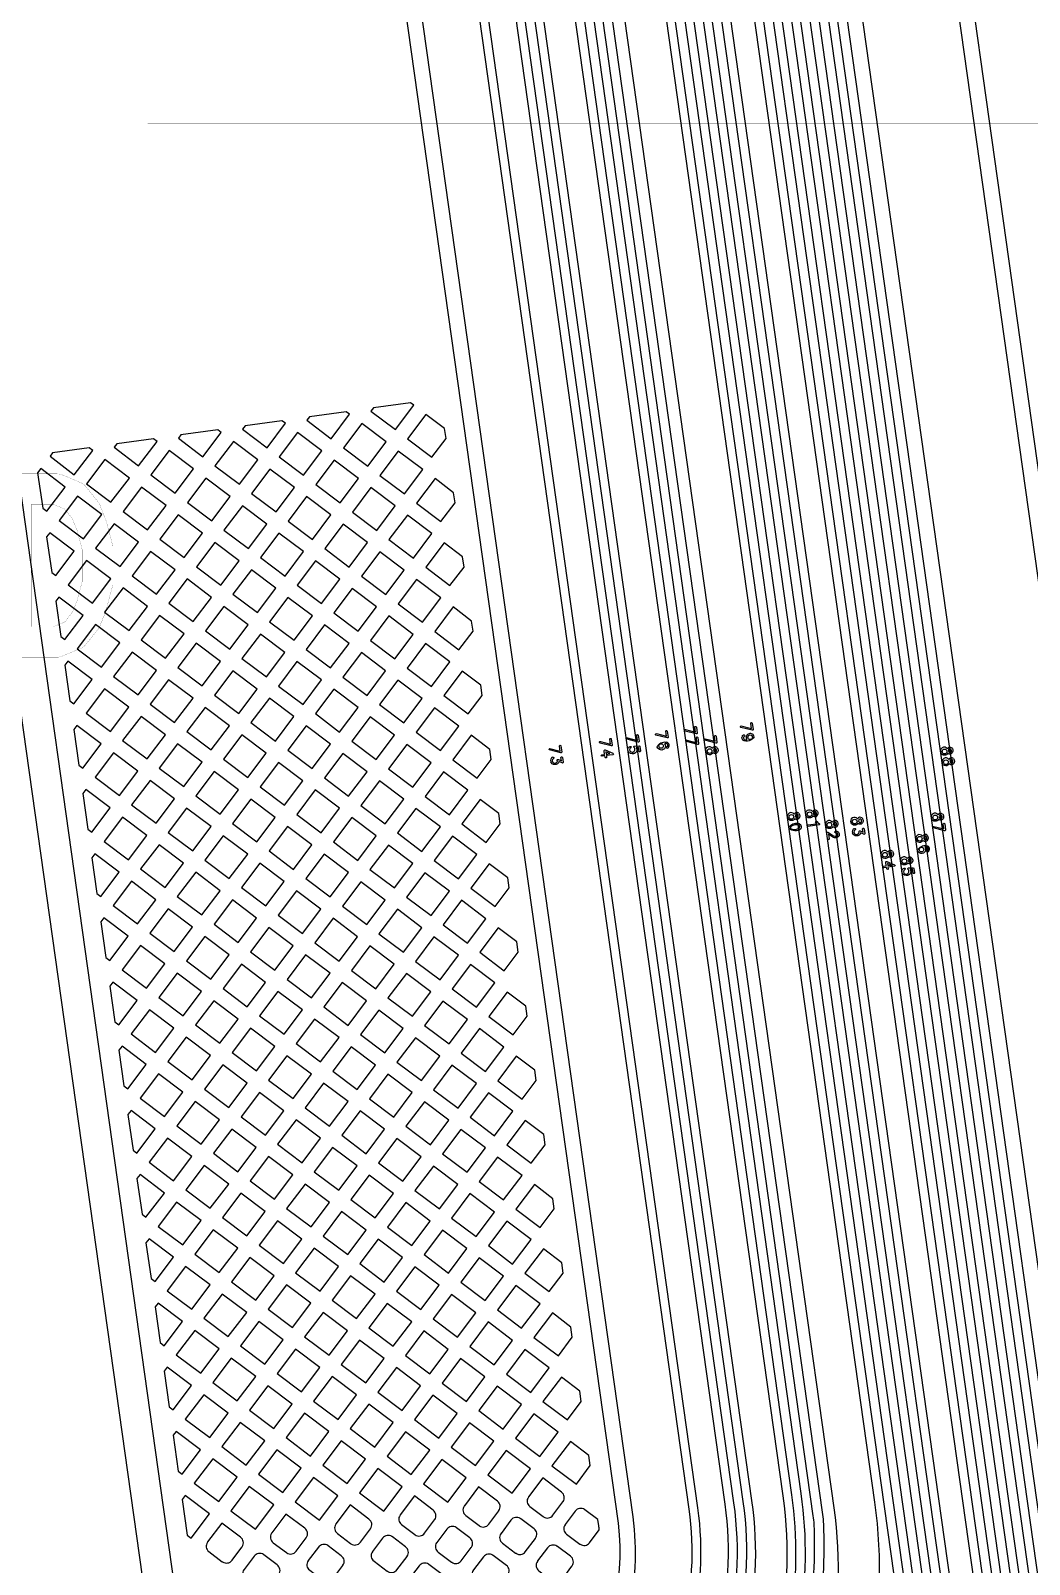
# Model space of a CAD drawing. Extents: x 176 to 489, y 37 to 258.
# Drawn here: x 225.12 to 231.65, y 54.62 to 64.66 of the extents above; entities that cross this region are included whole.
import ezdxf

# ---------------------------------------------------------------- set-up
doc = ezdxf.new("R2010")
doc.units = 0
for name, color, linetype in [('bak_bak_ttr1-bcq7360', 9, 'Continuous'), ('bak_outline', 8, 'Continuous'), ('biaozhu1', 5, 'Continuous'), ('quyukuang', 6, 'Continuous')]:
    doc.layers.add(name, color=color, linetype=linetype)

msp = doc.modelspace()

# ---------------------------------------------------------------- linework, layer by layer
at = {"layer": 'bak_bak_ttr1-bcq7360'}
for points in [[(230.162, 52.896, -1.282442), (229.939, 53.043, 0.181655), (230.375, 54.994), (228.938, 65.22, -0.0797), (229.026, 69.777, -0.003721), (229.031, 69.804, -0.006077), (229.032, 69.807, -0.004716), (229.041, 69.851, -0.115895), (231.695, 75.875), (236.122, 81.751, 0.121191), (237.511, 84.996, 0.060908), (237.606, 87.234), (231.124, 133.359, 0.040698)], [(231.388, 133.396), (237.871, 87.26, -0.061024), (237.774, 84.953, -0.121174), (236.335, 81.591), (231.908, 75.715, 0.115958), (229.302, 69.799, 0.004821), (229.294, 69.758, -0.009273), (229.293, 69.754, -0.004784), (229.293, 69.752, 0.00373), (229.289, 69.729, 0.079687), (229.202, 65.257), (230.639, 55.031, -0.181786), (230.162, 52.896)], [(226.343, 52.465), (224.23, 67.495, -0.154608)], [(231.084, 65.518), (232.47, 55.653, 0.198902), (233.019, 54.722, -0.19871), (233.23, 54.364), (233.306, 53.821, 0.137023), (233.482, 53.419, -0.087024), (233.489, 53.403, -0.109623), (233.607, 53.137), (233.608, 53.137), (233.682, 52.609), (233.506, 52.584), (233.436, 53.084, 0.096684), (233.37, 53.261, 0.294706), (233.296, 53.295), (233.205, 53.283, -0.378206), (233.168, 53.228), (232.953, 53.198, -0.304803), (232.906, 53.228, 0.120269), (232.732, 53.44), (232.574, 53.559, -0.198882), (231.995, 54.542), (230.465, 65.431, -0.080073)], [(233.332, 54.378, 0.198763), (233.081, 54.804, -0.198793), (232.572, 55.667), (231.186, 65.532, -0.080049)], [(229.888, 65.351), (231.589, 53.242, -0.184272), (231.508, 52.888, 0.108351), (231.529, 52.844), (231.603, 52.317), (231.427, 52.292), (231.352, 52.819), (231.352, 52.82, 0.125463), (231.436, 52.88, -0.049473), (231.458, 52.921, 0.184888), (231.53, 53.234), (229.828, 65.343, -0.080143)], [(230.006, 65.368), (231.725, 53.141, 0.199793), (231.767, 53.069, -0.197092), (231.798, 53.016), (231.807, 52.953), (231.875, 52.893), (231.875, 52.893), (231.949, 52.365), (231.773, 52.341), (231.699, 52.868), (231.748, 52.944), (231.739, 53.008, 0.198227), (231.731, 53.022, -0.198926), (231.665, 53.133), (229.947, 65.359, -0.080126)], [(230.125, 65.384), (231.807, 53.418, 0.198198), (231.941, 53.191), (232.114, 53.06, -0.172649), (232.154, 53), (232.222, 52.942), (232.222, 52.941), (232.296, 52.414), (232.12, 52.389), (232.045, 52.917), (232.094, 52.99, 0.148185), (232.078, 53.012), (231.905, 53.143, -0.198193), (231.747, 53.41), (230.066, 65.376, -0.080113)], [(230.244, 65.401), (231.891, 53.68, 0.199022), (232.107, 53.313, 0.121406), (232.312, 53.226, -0.314395), (232.502, 53.041), (232.569, 52.991), (232.569, 52.99), (232.643, 52.463), (232.466, 52.438), (232.392, 52.966), (232.442, 53.032, 0.310866), (232.302, 53.167, -0.121401), (232.071, 53.266, -0.198919), (231.832, 53.672), (230.184, 65.392, -0.080094)], [(231.834, 54.519), (230.303, 65.409, -0.080076)], [(230.363, 65.417), (231.893, 54.528, 0.198915)], [(230.872, 53.808), (229.261, 65.265, -0.080107)], [(229.321, 65.274), (230.931, 53.816, -0.199328)], [(229.44, 65.29), (231.05, 53.832, -0.199134), (230.871, 53.141), (230.77, 53.008, -0.042054), (230.724, 52.955, -0.024245), (230.612, 52.86, -0.032004), (230.559, 52.824, 0.142043), (230.468, 52.729, 0.092768), (230.489, 52.698), (230.489, 52.698), (230.563, 52.171), (230.387, 52.146), (230.312, 52.673), (230.313, 52.674, 0.14491), (230.405, 52.736, -0.162156), (230.529, 52.876, 0.032089), (230.575, 52.907, 0.02415), (230.682, 52.999, 0.041887), (230.722, 53.044), (230.823, 53.177, 0.199134), (230.991, 53.824), (229.38, 65.282, -0.080173)], [(229.558, 65.305), (231.193, 53.679, -0.061614), (231.186, 53.435, -0.058123), (231.169, 53.371), (231.144, 53.308, -0.064194), (231.054, 53.15), (230.805, 52.821, 0.347036), (230.81, 52.765, 0.056098), (230.835, 52.747), (230.835, 52.747), (230.91, 52.219), (230.733, 52.195), (230.659, 52.722, 0.141364), (230.725, 52.791, -0.013329), (230.728, 52.813, -0.117294), (230.734, 52.826), (231.006, 53.186, 0.064185), (231.089, 53.331), (231.113, 53.393, 0.058487), (231.127, 53.444, 0.061442), (231.133, 53.672), (229.499, 65.297, -0.080182)], [(229.769, 65.335), (231.403, 53.703, -0.100986), (231.356, 53.224, -0.055495), (231.288, 53.069), (231.194, 52.906, 0.130635), (231.169, 52.813, 0.027135), (231.182, 52.796), (231.182, 52.796), (231.256, 52.268), (231.08, 52.243), (231.006, 52.771), (231.006, 52.771, 0.023833), (231.017, 52.788, -0.15004), (231.062, 52.982), (231.156, 53.145, 0.055531), (231.21, 53.269, 0.10063), (231.252, 53.686), (229.618, 65.314, -0.08017)], [(228.249, 65.053), (229.659, 55.017, -0.198886), (229.227, 53.345), (228.746, 52.706, -0.164395), (228.699, 52.674), (228.66, 52.623, -0.198692), (228.481, 52.517), (228.439, 52.511, 0.411744), (228.38, 52.433), (228.409, 52.406), (228.409, 52.406), (228.483, 51.878), (228.307, 51.854), (228.233, 52.381), (228.254, 52.415, -0.413342), (228.422, 52.637), (228.463, 52.643, 0.198523), (228.558, 52.699), (228.588, 52.739, -0.224917), (228.604, 52.813), (229.085, 53.452, 0.198884), (229.483, 54.993), (228.073, 65.028, -0.198926)], [(228.368, 65.069), (229.778, 55.034, -0.198898), (229.322, 53.272), (228.778, 52.551, 0.068191), (228.736, 52.474, 0.073445), (228.755, 52.455), (228.756, 52.455), (228.83, 51.927), (228.654, 51.902), (228.579, 52.43, 0.153519), (228.675, 52.483, -0.077159), (228.731, 52.587), (229.275, 53.309, 0.198898), (229.719, 55.026), (228.308, 65.061, -0.198928)], [(228.628, 65.106), (230.039, 55.071, -0.189053), (229.579, 53.144, -0.044702), (229.453, 52.994, -0.124246), (229.411, 52.969, 0.029903), (229.243, 52.773), (229.127, 52.618, 0.197988), (229.101, 52.516), (229.102, 52.503), (229.102, 52.503), (229.177, 51.976), (229, 51.951), (228.926, 52.479), (228.926, 52.479, -0.209131), (228.985, 52.725), (229.101, 52.88, -0.030121), (229.284, 53.093, -0.129806), (229.31, 53.138, 0.044777), (229.413, 53.261, 0.188998), (229.837, 55.042), (228.427, 65.078, -0.198924)], [(228.747, 65.123), (230.157, 55.087, -0.152583), (229.883, 53.42, -0.045852), (229.587, 52.898, 0.108654), (229.438, 52.572, 0.06333), (229.449, 52.552), (229.449, 52.552), (229.523, 52.024), (229.347, 52), (229.273, 52.527), (229.273, 52.527, 0.158563), (229.382, 52.594, -0.106055), (229.539, 52.934, 0.045863), (229.829, 53.447, 0.152624), (230.098, 55.079), (228.688, 65.115, -0.198918)], [(230.242, 54.566, 0.024574), (230.244, 54.885, 0.023856), (230.238, 54.942), (228.806, 65.132, -0.198913)], [(228.866, 65.14), (230.298, 54.95, -0.023954), (230.304, 54.887, -0.024559), (230.302, 54.562, -0.045574)], [(227.546, 64.959), (228.961, 54.892, -0.193979), (228.66, 53.772)], [(228.014, 65.019), (229.424, 54.985, -0.1987), (229.037, 53.489), (228.489, 52.762, -0.253893), (228.329, 52.689, 0.141194), (228.159, 52.605), (228.071, 52.488, 0.198845), (228.054, 52.422), (228.063, 52.357), (228.063, 52.357), (228.137, 51.83), (227.961, 51.805), (227.887, 52.333), (227.887, 52.333), (227.878, 52.397, -0.198818), (227.929, 52.595), (228.16, 52.902, -0.121401), (228.195, 52.983), (228.743, 53.71, 0.198963), (229.059, 54.934), (227.649, 64.968, -0.198928)]]:
    msp.add_lwpolyline(points, format="xyb", dxfattribs=at)
for points in [[(226.924, 62.112), (227.084, 61.991), (227.204, 62.151), (227.181, 62.168), (226.941, 62.134)], [(227.344, 62.171), (227.504, 62.051), (227.624, 62.21), (227.602, 62.227), (227.361, 62.193)], [(227.584, 61.99), (227.743, 61.87), (227.835, 61.992), (227.825, 62.059), (227.704, 62.15)], [(226.084, 61.994), (226.244, 61.873), (226.364, 62.033), (226.341, 62.05), (226.101, 62.016)], [(226.504, 62.053), (226.664, 61.932), (226.784, 62.092), (226.761, 62.109), (226.521, 62.075)], [(227.164, 61.931), (227.323, 61.811), (227.443, 61.971), (227.284, 62.091)], [(225.664, 61.935), (225.823, 61.814), (225.944, 61.974), (225.921, 61.991), (225.681, 61.957)], [(226.323, 61.813), (226.483, 61.693), (226.603, 61.853), (226.444, 61.973)], [(226.743, 61.872), (226.903, 61.752), (227.023, 61.912), (226.864, 62.032)], [(225.244, 61.876), (225.403, 61.755), (225.524, 61.915), (225.501, 61.932), (225.261, 61.898)], [(225.483, 61.695), (225.643, 61.575), (225.763, 61.734), (225.603, 61.855)], [(225.903, 61.754), (226.063, 61.634), (226.183, 61.794), (226.024, 61.914)], [(226.983, 61.692), (227.143, 61.571), (227.263, 61.731), (227.103, 61.851)], [(227.403, 61.751), (227.563, 61.63), (227.683, 61.79), (227.523, 61.91)], [(225.163, 61.769), (225.196, 61.536), (225.223, 61.516), (225.343, 61.675), (225.183, 61.796)], [(226.563, 61.633), (226.723, 61.512), (226.843, 61.672), (226.683, 61.792)], [(225.723, 61.514), (225.882, 61.394), (226.003, 61.554), (225.843, 61.674)], [(226.143, 61.574), (226.303, 61.453), (226.423, 61.613), (226.263, 61.733)], [(227.223, 61.511), (227.382, 61.391), (227.502, 61.551), (227.343, 61.671)], [(227.643, 61.57), (227.802, 61.45), (227.894, 61.571), (227.884, 61.638), (227.763, 61.73)], [(225.303, 61.456), (225.462, 61.335), (225.583, 61.495), (225.423, 61.615)], [(226.382, 61.393), (226.542, 61.273), (226.662, 61.432), (226.503, 61.553)], [(226.803, 61.452), (226.962, 61.332), (227.082, 61.492), (226.923, 61.612)], [(225.962, 61.334), (226.122, 61.214), (226.242, 61.373), (226.083, 61.494)], [(227.462, 61.331), (227.622, 61.21), (227.742, 61.37), (227.582, 61.49)], [(225.222, 61.349), (225.255, 61.116), (225.282, 61.096), (225.402, 61.255), (225.242, 61.376)], [(225.542, 61.275), (225.702, 61.155), (225.822, 61.314), (225.663, 61.435)], [(226.622, 61.213), (226.782, 61.092), (226.902, 61.252), (226.742, 61.372)], [(227.042, 61.272), (227.202, 61.151), (227.322, 61.311), (227.162, 61.431)], [(225.782, 61.094), (225.941, 60.974), (226.062, 61.134), (225.902, 61.254)], [(226.202, 61.153), (226.361, 61.033), (226.482, 61.193), (226.322, 61.313)], [(227.282, 61.091), (227.441, 60.971), (227.562, 61.13), (227.402, 61.251)], [(227.702, 61.15), (227.861, 61.03), (227.953, 61.151), (227.943, 61.218), (227.822, 61.31)], [(225.362, 61.035), (225.521, 60.915), (225.642, 61.075), (225.482, 61.195)], [(226.862, 61.032), (227.021, 60.912), (227.141, 61.071), (226.982, 61.192)], [(226.021, 60.914), (226.181, 60.794), (226.301, 60.953), (226.142, 61.074)], [(226.441, 60.973), (226.601, 60.853), (226.721, 61.012), (226.562, 61.133)], [(227.521, 60.911), (227.681, 60.79), (227.801, 60.95), (227.642, 61.07)], [(225.281, 60.929), (225.314, 60.696), (225.341, 60.676), (225.461, 60.835), (225.302, 60.955)], [(225.601, 60.855), (225.761, 60.735), (225.881, 60.894), (225.722, 61.015)], [(226.681, 60.792), (226.841, 60.672), (226.961, 60.832), (226.801, 60.952)], [(227.101, 60.852), (227.261, 60.731), (227.381, 60.891), (227.221, 61.011)], [(225.841, 60.674), (226, 60.554), (226.121, 60.714), (225.961, 60.834)], [(226.261, 60.733), (226.421, 60.613), (226.541, 60.773), (226.381, 60.893)], [(227.761, 60.73), (227.92, 60.61), (228.012, 60.731), (228.002, 60.798), (227.881, 60.89)], [(225.421, 60.615), (225.58, 60.495), (225.701, 60.655), (225.541, 60.775)], [(226.92, 60.612), (227.08, 60.492), (227.201, 60.651), (227.041, 60.772)], [(227.341, 60.671), (227.5, 60.551), (227.621, 60.71), (227.461, 60.831)], [(226.08, 60.494), (226.24, 60.374), (226.36, 60.533), (226.201, 60.653)], [(226.5, 60.553), (226.66, 60.433), (226.78, 60.592), (226.621, 60.713)], [(227.58, 60.49), (227.74, 60.37), (227.86, 60.53), (227.701, 60.65)], [(225.34, 60.509), (225.373, 60.276), (225.4, 60.256), (225.52, 60.415), (225.361, 60.535)], [(225.66, 60.435), (225.82, 60.315), (225.94, 60.474), (225.781, 60.594)], [(226.74, 60.372), (226.9, 60.252), (227.02, 60.412), (226.86, 60.532)], [(227.16, 60.431), (227.32, 60.311), (227.44, 60.471), (227.281, 60.591)], [(226.32, 60.313), (226.48, 60.193), (226.6, 60.353), (226.44, 60.473)], [(227.82, 60.31), (227.979, 60.19), (228.071, 60.311), (228.062, 60.378), (227.94, 60.47)], [(225.48, 60.195), (225.639, 60.075), (225.76, 60.235), (225.6, 60.355)], [(225.9, 60.254), (226.059, 60.134), (226.18, 60.294), (226.02, 60.414)], [(226.98, 60.192), (227.139, 60.071), (227.26, 60.231), (227.1, 60.351)], [(227.4, 60.251), (227.559, 60.131), (227.68, 60.29), (227.52, 60.411)], [(226.139, 60.074), (226.299, 59.954), (226.419, 60.113), (226.26, 60.233)], [(226.559, 60.133), (226.719, 60.012), (226.84, 60.172), (226.68, 60.292)], [(225.719, 60.015), (225.879, 59.895), (225.999, 60.054), (225.84, 60.174)], [(227.219, 60.011), (227.379, 59.891), (227.499, 60.051), (227.339, 60.171)], [(227.639, 60.07), (227.799, 59.95), (227.919, 60.11), (227.76, 60.23)], [(225.399, 60.089), (225.432, 59.855), (225.459, 59.835), (225.579, 59.995), (225.42, 60.115)], [(226.379, 59.893), (226.539, 59.773), (226.659, 59.933), (226.499, 60.053)], [(226.799, 59.952), (226.959, 59.832), (227.079, 59.992), (226.919, 60.112)], [(227.879, 59.89), (228.038, 59.77), (228.13, 59.891), (228.121, 59.958), (227.999, 60.05)], [(225.539, 59.775), (225.698, 59.655), (225.819, 59.815), (225.659, 59.935)], [(225.959, 59.834), (226.119, 59.714), (226.239, 59.874), (226.079, 59.994)], [(227.039, 59.772), (227.198, 59.651), (227.319, 59.811), (227.159, 59.931)], [(227.459, 59.831), (227.618, 59.71), (227.739, 59.87), (227.579, 59.99)], [(226.619, 59.713), (226.778, 59.592), (226.899, 59.752), (226.739, 59.872)], [(225.778, 59.595), (225.938, 59.474), (226.058, 59.634), (225.899, 59.754)], [(226.198, 59.654), (226.358, 59.533), (226.478, 59.693), (226.319, 59.813)], [(227.278, 59.591), (227.438, 59.471), (227.558, 59.631), (227.399, 59.751)], [(227.698, 59.65), (227.858, 59.53), (227.978, 59.69), (227.819, 59.81)], [(225.459, 59.669), (225.491, 59.435), (225.518, 59.415), (225.638, 59.575), (225.479, 59.695)], [(226.438, 59.473), (226.598, 59.353), (226.718, 59.512), (226.558, 59.633)], [(226.858, 59.532), (227.018, 59.412), (227.138, 59.572), (226.978, 59.692)], [(227.938, 59.47), (228.098, 59.349), (228.189, 59.471), (228.18, 59.538), (228.058, 59.629)], [(226.018, 59.414), (226.178, 59.294), (226.298, 59.453), (226.138, 59.574)], [(227.518, 59.411), (227.677, 59.29), (227.798, 59.45), (227.638, 59.57)], [(225.598, 59.355), (225.757, 59.235), (225.878, 59.394), (225.718, 59.515)], [(226.678, 59.293), (226.837, 59.172), (226.958, 59.332), (226.798, 59.452)], [(227.098, 59.352), (227.257, 59.231), (227.378, 59.391), (227.218, 59.511)], [(225.837, 59.175), (225.997, 59.054), (226.117, 59.214), (225.958, 59.334)], [(226.258, 59.233), (226.417, 59.113), (226.538, 59.273), (226.378, 59.393)], [(227.337, 59.171), (227.497, 59.051), (227.617, 59.211), (227.458, 59.331)], [(227.757, 59.23), (227.917, 59.11), (228.037, 59.269), (227.878, 59.39)], [(225.518, 59.249), (225.55, 59.015), (225.577, 58.995), (225.697, 59.155), (225.538, 59.275)], [(226.917, 59.112), (227.077, 58.992), (227.197, 59.151), (227.038, 59.272)], [(226.077, 58.994), (226.237, 58.874), (226.357, 59.033), (226.197, 59.154)], [(226.497, 59.053), (226.657, 58.933), (226.777, 59.092), (226.617, 59.213)], [(227.577, 58.991), (227.737, 58.87), (227.857, 59.03), (227.697, 59.15)], [(227.997, 59.05), (228.157, 58.929), (228.248, 59.051), (228.239, 59.118), (228.117, 59.209)], [(225.657, 58.935), (225.817, 58.815), (225.937, 58.974), (225.777, 59.095)], [(226.737, 58.872), (226.896, 58.752), (227.017, 58.912), (226.857, 59.032)], [(227.157, 58.932), (227.316, 58.811), (227.437, 58.971), (227.277, 59.091)], [(226.317, 58.813), (226.476, 58.693), (226.596, 58.853), (226.437, 58.973)], [(227.817, 58.81), (227.976, 58.69), (228.096, 58.849), (227.937, 58.97)], [(225.577, 58.829), (225.609, 58.595), (225.636, 58.575), (225.756, 58.735), (225.597, 58.855)], [(225.897, 58.754), (226.056, 58.634), (226.176, 58.794), (226.017, 58.914)], [(226.976, 58.692), (227.136, 58.572), (227.256, 58.731), (227.097, 58.852)], [(227.396, 58.751), (227.556, 58.631), (227.676, 58.79), (227.517, 58.911)], [(226.136, 58.574), (226.296, 58.454), (226.416, 58.613), (226.256, 58.733)], [(226.556, 58.633), (226.716, 58.513), (226.836, 58.672), (226.676, 58.793)], [(227.636, 58.57), (227.796, 58.45), (227.916, 58.61), (227.756, 58.73)], [(228.056, 58.63), (228.216, 58.509), (228.307, 58.631), (228.298, 58.698), (228.176, 58.789)], [(225.716, 58.515), (225.876, 58.395), (225.996, 58.554), (225.836, 58.674)], [(227.216, 58.511), (227.375, 58.391), (227.496, 58.551), (227.336, 58.671)], [(226.376, 58.393), (226.535, 58.273), (226.655, 58.433), (226.496, 58.553)], [(226.796, 58.452), (226.955, 58.332), (227.076, 58.492), (226.916, 58.612)], [(227.876, 58.39), (228.035, 58.27), (228.155, 58.429), (227.996, 58.55)], [(225.636, 58.408), (225.668, 58.175), (225.695, 58.155), (225.815, 58.315), (225.656, 58.435)], [(225.956, 58.334), (226.115, 58.214), (226.235, 58.374), (226.076, 58.494)], [(227.035, 58.272), (227.195, 58.151), (227.315, 58.311), (227.155, 58.432)], [(227.455, 58.331), (227.615, 58.211), (227.735, 58.37), (227.576, 58.491)], [(226.615, 58.213), (226.775, 58.093), (226.895, 58.252), (226.735, 58.372)], [(228.115, 58.209), (228.275, 58.089), (228.366, 58.211), (228.357, 58.278), (228.235, 58.369)], [(225.775, 58.095), (225.935, 57.974), (226.055, 58.134), (225.895, 58.254)], [(226.195, 58.154), (226.355, 58.034), (226.475, 58.193), (226.315, 58.313)], [(227.275, 58.091), (227.434, 57.971), (227.555, 58.131), (227.395, 58.251)], [(227.695, 58.15), (227.855, 58.03), (227.975, 58.19), (227.815, 58.31)], [(226.435, 57.973), (226.594, 57.853), (226.715, 58.013), (226.555, 58.133)], [(226.855, 58.032), (227.014, 57.912), (227.135, 58.072), (226.975, 58.192)], [(227.934, 57.97), (228.094, 57.85), (228.214, 58.009), (228.055, 58.13)], [(226.015, 57.914), (226.174, 57.794), (226.294, 57.954), (226.135, 58.074)], [(227.514, 57.911), (227.674, 57.79), (227.794, 57.95), (227.635, 58.07)], [(225.695, 57.988), (225.727, 57.755), (225.754, 57.735), (225.874, 57.895), (225.715, 58.015)], [(226.674, 57.793), (226.834, 57.672), (226.954, 57.832), (226.794, 57.952)], [(227.094, 57.852), (227.254, 57.731), (227.374, 57.891), (227.215, 58.011)], [(228.174, 57.789), (228.334, 57.669), (228.425, 57.79), (228.416, 57.858), (228.294, 57.949)], [(225.834, 57.675), (225.994, 57.554), (226.114, 57.714), (225.954, 57.834)], [(226.254, 57.734), (226.414, 57.613), (226.534, 57.773), (226.374, 57.893)], [(227.334, 57.671), (227.494, 57.551), (227.614, 57.711), (227.454, 57.831)], [(227.754, 57.73), (227.914, 57.61), (228.034, 57.77), (227.874, 57.89)], [(226.914, 57.612), (227.073, 57.492), (227.194, 57.652), (227.034, 57.772)], [(226.074, 57.494), (226.233, 57.374), (226.354, 57.534), (226.194, 57.654)], [(226.494, 57.553), (226.653, 57.433), (226.774, 57.592), (226.614, 57.713)], [(227.573, 57.491), (227.733, 57.37), (227.853, 57.53), (227.694, 57.65)], [(227.994, 57.55), (228.153, 57.429), (228.273, 57.589), (228.114, 57.709)], [(225.754, 57.568), (225.787, 57.335), (225.813, 57.315), (225.933, 57.475), (225.774, 57.595)], [(226.733, 57.373), (226.893, 57.252), (227.013, 57.412), (226.854, 57.532)], [(227.153, 57.432), (227.313, 57.311), (227.433, 57.471), (227.274, 57.591)], [(228.233, 57.369), (228.393, 57.249), (228.484, 57.37), (228.475, 57.437), (228.353, 57.529)], [(226.313, 57.314), (226.473, 57.193), (226.593, 57.353), (226.433, 57.473)], [(227.813, 57.31), (227.973, 57.19), (228.093, 57.35), (227.933, 57.47)], [(225.893, 57.255), (226.053, 57.134), (226.173, 57.294), (226.013, 57.414)], [(226.973, 57.192), (227.133, 57.072), (227.253, 57.231), (227.093, 57.352)], [(227.393, 57.251), (227.553, 57.131), (227.673, 57.291), (227.513, 57.411)], [(226.133, 57.074), (226.292, 56.954), (226.413, 57.113), (226.253, 57.234)], [(226.553, 57.133), (226.712, 57.013), (226.833, 57.172), (226.673, 57.293)], [(227.632, 57.071), (227.792, 56.95), (227.912, 57.11), (227.753, 57.23)], [(228.053, 57.13), (228.212, 57.009), (228.333, 57.169), (228.173, 57.289)], [(225.813, 57.148), (225.846, 56.915), (225.872, 56.895), (225.992, 57.054), (225.833, 57.175)], [(227.212, 57.012), (227.372, 56.891), (227.492, 57.051), (227.333, 57.171)], [(226.372, 56.893), (226.532, 56.773), (226.652, 56.933), (226.493, 57.053)], [(226.792, 56.953), (226.952, 56.832), (227.072, 56.992), (226.913, 57.112)], [(227.872, 56.89), (228.032, 56.77), (228.152, 56.929), (227.992, 57.05)], [(228.292, 56.949), (228.452, 56.829), (228.543, 56.95), (228.534, 57.017), (228.413, 57.109)], [(225.952, 56.834), (226.112, 56.714), (226.232, 56.874), (226.072, 56.994)], [(227.032, 56.772), (227.192, 56.652), (227.312, 56.811), (227.152, 56.932)], [(227.452, 56.831), (227.612, 56.711), (227.732, 56.87), (227.572, 56.991)], [(226.612, 56.713), (226.771, 56.593), (226.892, 56.752), (226.732, 56.873)], [(228.112, 56.71), (228.271, 56.589), (228.392, 56.749), (228.232, 56.869)], [(225.872, 56.728), (225.905, 56.495), (225.931, 56.475), (226.052, 56.634), (225.892, 56.755)], [(226.192, 56.654), (226.351, 56.534), (226.472, 56.693), (226.312, 56.813)], [(227.271, 56.592), (227.431, 56.471), (227.551, 56.631), (227.392, 56.751)], [(227.692, 56.651), (227.851, 56.53), (227.972, 56.69), (227.812, 56.81)], [(226.431, 56.473), (226.591, 56.353), (226.711, 56.513), (226.552, 56.633)], [(226.851, 56.532), (227.011, 56.412), (227.131, 56.572), (226.972, 56.692)], [(227.931, 56.47), (228.091, 56.35), (228.211, 56.509), (228.051, 56.63)], [(228.351, 56.529), (228.511, 56.409), (228.602, 56.53), (228.593, 56.597), (228.472, 56.689)], [(226.011, 56.414), (226.171, 56.294), (226.291, 56.454), (226.131, 56.574)], [(227.511, 56.411), (227.671, 56.291), (227.791, 56.45), (227.631, 56.571)], [(226.671, 56.293), (226.83, 56.173), (226.951, 56.332), (226.791, 56.452)], [(227.091, 56.352), (227.25, 56.232), (227.371, 56.391), (227.211, 56.512)], [(228.171, 56.289), (228.33, 56.169), (228.451, 56.329), (228.291, 56.449)], [(225.931, 56.308), (225.964, 56.075), (225.99, 56.054), (226.111, 56.214), (225.951, 56.334)], [(226.251, 56.234), (226.41, 56.114), (226.531, 56.273), (226.371, 56.393)], [(227.33, 56.171), (227.49, 56.051), (227.611, 56.211), (227.451, 56.331)], [(227.751, 56.23), (227.91, 56.11), (228.031, 56.27), (227.871, 56.39)], [(226.91, 56.112), (227.07, 55.992), (227.19, 56.152), (227.031, 56.272)], [(228.41, 56.109), (228.57, 55.989), (228.661, 56.11), (228.652, 56.177), (228.531, 56.269)], [(226.07, 55.994), (226.23, 55.874), (226.35, 56.034), (226.191, 56.154)], [(226.49, 56.053), (226.65, 55.933), (226.77, 56.093), (226.611, 56.213)], [(227.57, 55.991), (227.73, 55.87), (227.85, 56.03), (227.69, 56.151)], [(227.99, 56.05), (228.15, 55.93), (228.27, 56.089), (228.111, 56.21)], [(226.73, 55.873), (226.889, 55.753), (227.01, 55.912), (226.85, 56.032)], [(227.15, 55.932), (227.31, 55.811), (227.43, 55.971), (227.27, 56.091)], [(228.23, 55.869), (228.389, 55.749), (228.51, 55.909), (228.35, 56.029)], [(225.99, 55.888), (226.023, 55.655), (226.049, 55.634), (226.17, 55.794), (226.01, 55.914)], [(226.31, 55.814), (226.469, 55.693), (226.59, 55.853), (226.43, 55.973)], [(227.81, 55.81), (227.969, 55.69), (228.09, 55.85), (227.93, 55.97)], [(226.969, 55.692), (227.129, 55.572), (227.249, 55.732), (227.09, 55.852)], [(227.39, 55.751), (227.549, 55.631), (227.669, 55.791), (227.51, 55.911)], [(228.469, 55.689), (228.629, 55.569), (228.72, 55.69), (228.711, 55.757), (228.59, 55.849)], [(226.129, 55.574), (226.289, 55.454), (226.409, 55.614), (226.25, 55.734)], [(226.549, 55.633), (226.709, 55.513), (226.829, 55.673), (226.67, 55.793)], [(227.629, 55.571), (227.789, 55.45), (227.909, 55.61), (227.749, 55.73)], [(228.049, 55.63), (228.209, 55.509), (228.329, 55.669), (228.17, 55.789)], [(227.209, 55.512), (227.369, 55.391), (227.489, 55.551), (227.329, 55.671)], [(226.369, 55.394), (226.528, 55.273), (226.649, 55.433), (226.489, 55.553)], [(226.789, 55.453), (226.949, 55.332), (227.069, 55.492), (226.909, 55.612)], [(227.869, 55.39), (228.028, 55.27), (228.149, 55.43), (227.989, 55.55)], [(228.289, 55.449), (228.448, 55.329), (228.569, 55.489), (228.409, 55.609)], [(226.049, 55.468), (226.082, 55.234), (226.108, 55.214), (226.229, 55.374), (226.069, 55.494)], [(227.029, 55.272), (227.188, 55.152), (227.308, 55.311), (227.149, 55.432)], [(227.449, 55.331), (227.608, 55.211), (227.729, 55.37), (227.569, 55.491)], [(228.528, 55.269), (228.688, 55.148), (228.779, 55.27), (228.77, 55.337), (228.649, 55.428)], [(226.188, 55.154), (226.348, 55.034), (226.468, 55.194), (226.309, 55.314)], [(226.608, 55.213), (226.768, 55.093), (226.888, 55.252), (226.729, 55.373)], [(228.108, 55.21), (228.268, 55.089), (228.388, 55.249), (228.228, 55.369)], [(227.268, 55.092), (227.428, 54.971), (227.548, 55.131), (227.388, 55.251)], [(227.688, 55.151), (227.848, 55.03), (227.968, 55.19), (227.808, 55.31)], [(226.428, 54.974), (226.588, 54.853), (226.708, 55.013), (226.548, 55.133)], [(226.848, 55.033), (227.008, 54.912), (227.128, 55.072), (226.968, 55.192)], [(226.108, 55.048), (226.141, 54.814), (226.167, 54.794), (226.288, 54.954), (226.128, 55.074)]]:
    msp.add_lwpolyline(points, close=True, dxfattribs=at)
for points in [[(227.954, 55.004, 0.407218), (227.964, 54.943), (228.051, 54.877, -0.055693), (228.053, 54.876, 0.407301), (228.115, 54.886), (228.18, 54.973, -0.055957), (228.181, 54.975, 0.407059), (228.171, 55.037), (228.048, 55.13), (227.955, 55.007, -0.055523)], [(228.374, 55.063, 0.407278), (228.384, 55.002), (228.471, 54.936, -0.056241), (228.473, 54.935, 0.407278), (228.535, 54.945), (228.6, 55.032, -0.056388), (228.601, 55.034, 0.407129), (228.591, 55.096), (228.468, 55.189), (228.375, 55.066, -0.055736)], [(227.114, 54.886, 0.407314), (227.124, 54.825), (227.211, 54.759, -0.056131), (227.213, 54.758, 0.407314), (227.275, 54.768), (227.34, 54.855, -0.056388), (227.341, 54.857, 0.407162), (227.331, 54.919), (227.208, 55.012), (227.115, 54.889, -0.055736)], [(227.534, 54.945, 0.406931), (227.544, 54.884), (227.631, 54.818, -0.056241), (227.633, 54.817, 0.407013), (227.695, 54.827), (227.76, 54.914, -0.056663), (227.761, 54.916, 0.407092), (227.751, 54.978), (227.628, 55.071), (227.535, 54.948, -0.055475)], [(226.694, 54.827, 0.407304), (226.704, 54.765), (226.791, 54.7, -0.056131), (226.793, 54.699, 0.407314), (226.855, 54.709), (226.92, 54.796, -0.056388), (226.921, 54.798, 0.407129), (226.911, 54.86), (226.788, 54.953), (226.695, 54.829, -0.05578)], [(228.194, 54.824, 0.406943), (228.204, 54.762), (228.29, 54.697, -0.05578), (228.293, 54.696, 0.406904), (228.354, 54.706), (228.42, 54.792, -0.056241), (228.421, 54.795, 0.40692), (228.411, 54.856), (228.324, 54.922, -0.055477), (228.322, 54.923, 0.406701), (228.26, 54.913), (228.195, 54.826, -0.055313)], [(228.614, 54.883, 0.407046), (228.624, 54.821), (228.71, 54.756, -0.056254), (228.713, 54.755, 0.406854), (228.774, 54.765), (228.838, 54.849, 0.004859), (228.835, 54.876), (228.829, 54.917), (228.744, 54.981, -0.055736), (228.742, 54.982, 0.40685), (228.68, 54.972), (228.615, 54.885, -0.055523)], [(226.274, 54.768, 0.407298), (226.284, 54.707), (226.371, 54.641, -0.056279), (226.373, 54.64, 0.407351), (226.435, 54.65), (226.5, 54.737, -0.056241), (226.501, 54.739, 0.407232), (226.491, 54.801), (226.368, 54.894), (226.275, 54.771, -0.055957)], [(227.353, 54.706, 0.407278), (227.364, 54.644), (227.45, 54.579, -0.056131), (227.452, 54.578, 0.407391), (227.514, 54.588), (227.58, 54.674, -0.056511), (227.581, 54.677, 0.407162), (227.571, 54.738), (227.484, 54.804, -0.055736), (227.482, 54.805, 0.407059), (227.42, 54.795), (227.355, 54.708, -0.055477)], [(227.773, 54.765, 0.406901), (227.784, 54.703), (227.87, 54.638, -0.055957), (227.873, 54.637, 0.406926), (227.934, 54.647), (228, 54.733, -0.056093), (228.001, 54.736, 0.407204), (227.991, 54.797), (227.904, 54.863, -0.056388), (227.902, 54.864, 0.406827), (227.84, 54.854), (227.775, 54.767, -0.05531)], [(226.933, 54.647, 0.407314), (226.943, 54.585), (227.03, 54.52, -0.056131), (227.032, 54.518, 0.407314), (227.094, 54.529), (227.159, 54.615, -0.05612), (227.161, 54.618, 0.407109), (227.15, 54.679), (227.064, 54.745, -0.055571), (227.062, 54.746, 0.407093), (227, 54.736), (226.934, 54.649, -0.05578)], [(228.433, 54.643, 0.407123), (228.443, 54.582), (228.53, 54.516, -0.055211), (228.532, 54.515, 0.407063), (228.594, 54.525), (228.659, 54.612, -0.056347), (228.66, 54.614, 0.406392), (228.65, 54.676), (228.564, 54.741, -0.055693), (228.561, 54.742, 0.406956), (228.5, 54.732), (228.434, 54.646, -0.05578)], [(226.513, 54.588, 0.406878), (226.524, 54.526), (226.61, 54.461, -0.05617), (226.612, 54.46, 0.40696), (226.674, 54.47), (226.739, 54.556, -0.056402), (226.741, 54.558, 0.406992), (226.73, 54.62), (226.644, 54.685, -0.055736), (226.641, 54.687, 0.406864), (226.58, 54.677), (226.514, 54.59, -0.055527)], [(227.593, 54.525, 0.407314), (227.603, 54.464), (227.69, 54.398, -0.056241), (227.692, 54.397, 0.407278), (227.754, 54.407), (227.819, 54.494, -0.05612), (227.82, 54.496, 0.407109), (227.81, 54.558), (227.723, 54.623, -0.055736), (227.721, 54.624, 0.407059), (227.659, 54.614), (227.594, 54.528, -0.055466)], [(228.013, 54.584, 0.406926), (228.023, 54.523), (228.11, 54.457, -0.056204), (228.112, 54.456, 0.406716), (228.174, 54.466), (228.239, 54.553, -0.056093), (228.24, 54.555, 0.407145), (228.23, 54.617), (228.144, 54.682, -0.056388), (228.141, 54.683, 0.407129), (228.08, 54.673), (228.014, 54.587, -0.055736)]]:
    msp.add_lwpolyline(points, format="xyb", close=True, dxfattribs=at)
at = {"layer": 'bak_outline'}
msp.add_lwpolyline([(241.413, 135.642), (248.299, 86.646, -0.207725), (246.166, 78.971), (237.018, 67.674, 0.207899), (235.954, 63.833), (237.688, 51.496, -0.411808), (237.255, 50.941), (227.752, 49.606, -0.149129), (227.176, 49.699), (226.964, 49.801, -0.252406), (226.407, 50.569), (224.031, 67.473, -0.154461), (225.037, 73.423), (229.596, 82.31, 0.154779), (230.601, 88.272), (223.481, 138.93, -0.021809)], format="xyb", dxfattribs=at)
at = {"layer": 'biaozhu1'}
for p, q in [((228.907, 59.93), (228.881, 59.941)), ((230.203, 59.463), (230.259, 59.471)), ((230.75, 59.2), (230.724, 59.211))]:
    msp.add_line(p, q, dxfattribs=at)
for points in [[(229.834, 60.095), (229.829, 60.127, -1), (229.839, 60.129), (229.845, 60.089, -0.537698), (229.838, 60.084), (229.765, 60.102)], [(228.911, 59.992), (228.907, 60.024, -1), (228.916, 60.026), (228.922, 59.986, -0.537698), (228.916, 59.981), (228.843, 59.999)], [(229.02, 60.024, -1), (229.022, 60.034), (229.088, 60.017)], [(229.088, 60.017), (229.084, 60.049, -1), (229.093, 60.051), (229.099, 60.011, -0.537698), (229.093, 60.006), (229.02, 60.024)], [(229.209, 60.051, -1), (229.212, 60.061), (229.278, 60.044)], [(229.278, 60.044), (229.273, 60.076, -1), (229.283, 60.078), (229.289, 60.038, -0.537698), (229.282, 60.033), (229.209, 60.051)], [(229.399, 60.078, -1), (229.401, 60.088), (229.467, 60.071)], [(229.467, 60.071), (229.463, 60.103, -1), (229.473, 60.104), (229.478, 60.065, -0.537698), (229.472, 60.059), (229.399, 60.078)], [(229.477, 60.001), (229.473, 60.034, -1), (229.482, 60.035), (229.488, 59.996, -0.537698), (229.482, 59.99), (229.409, 60.009)], [(229.597, 60.011), (229.592, 60.043, -1), (229.602, 60.044), (229.608, 60.005, -0.537698), (229.602, 59.999), (229.528, 60.018)], [(229.765, 60.102, -1), (229.767, 60.112), (229.834, 60.095)], [(229.771, 60.034, -0.096107), (229.772, 60.036), (229.774, 60.045, -0.205484), (229.776, 60.048), (229.782, 60.052)], [(229.851, 60.04, -0.421173), (229.777, 60.019), (229.773, 60.027, -0.095937), (229.772, 60.028), (229.771, 60.034)], [(229.782, 60.052, -1.486568), (229.783, 60.041, 0.775568), (229.804, 60.022)], [(228.513, 59.954, -1), (228.515, 59.963), (228.581, 59.947)], [(228.581, 59.947), (228.577, 59.979, -1), (228.587, 59.98), (228.592, 59.941, -0.537698), (228.586, 59.935), (228.513, 59.954)], [(228.843, 59.999, -1), (228.845, 60.009), (228.911, 59.992)], [(229.046, 59.941, 0.818625), (229.066, 59.97, -0.737899), (229.069, 59.979), (229.099, 59.98, -0.392989), (229.104, 59.976), (229.108, 59.948, -1), (229.098, 59.946), (229.095, 59.97), (229.08, 59.969, -0.646565), (229.054, 59.929), (229.043, 59.931, -0.113923), (229.041, 59.932), (229.034, 59.936, -0.130819), (229.032, 59.938), (229.028, 59.946, -0.095937), (229.027, 59.948, -0.436483), (229.04, 59.977)], [(229.04, 59.977, -1), (229.045, 59.969, 0.63786), (229.046, 59.941)], [(229.286, 59.965, -1.48679), (229.285, 59.976, 0.775047), (229.264, 59.995, -0.886755), (229.231, 59.958), (229.224, 59.963, -0.13038), (229.222, 59.965), (229.217, 59.973, -0.095937), (229.217, 59.975, -0.355155), (229.277, 60.005)], [(229.409, 60.009, -1), (229.411, 60.018), (229.477, 60.001)], [(229.528, 60.018, -1), (229.531, 60.027), (229.597, 60.011)], [(229.609, 59.97, -0.46205), (229.603, 59.931, -0.324837), (229.583, 59.936, -0.620689), (229.536, 59.938)], [(229.601, 59.964, 0.425208), (229.587, 59.958), (229.586, 59.951)], [(229.586, 59.951), (229.589, 59.945, 0.425246), (229.604, 59.943)], [(231.145, 59.967, -0.461247), (231.139, 59.928, -0.324878), (231.119, 59.933, -0.620578), (231.073, 59.935)], [(231.138, 59.96, 0.425022), (231.123, 59.954), (231.123, 59.948)], [(231.123, 59.948), (231.125, 59.941, 0.425169), (231.141, 59.94)], [(228.59, 59.882), (228.587, 59.904, -1), (228.597, 59.905), (228.601, 59.874, -0.603311), (228.594, 59.869), (228.574, 59.878, -0.717577), (228.52, 59.877)], [(228.533, 59.907, -1), (228.538, 59.898, 0.63786), (228.539, 59.87)], [(228.539, 59.87, 0.373072), (228.564, 59.879), (228.563, 59.886, -0.595983), (228.57, 59.891), (228.59, 59.882)], [(231.155, 59.898, -0.46205), (231.149, 59.858, -0.324837), (231.129, 59.864, -0.620689), (231.082, 59.866)], [(231.147, 59.891, 0.425208), (231.133, 59.885), (231.132, 59.878)], [(231.132, 59.878), (231.135, 59.872, 0.425246), (231.15, 59.87)], [(230.143, 59.54, -0.461247), (230.138, 59.5, -0.324878), (230.118, 59.505, -0.620578), (230.071, 59.507)], [(230.136, 59.533, 0.425022), (230.122, 59.527), (230.121, 59.52)], [(230.262, 59.556, -0.461247), (230.256, 59.517, -0.324878), (230.236, 59.522, -0.620578), (230.19, 59.524)], [(230.255, 59.549, 0.425022), (230.24, 59.543), (230.239, 59.537)], [(230.239, 59.537), (230.242, 59.53, 0.425169), (230.257, 59.528)], [(231.085, 59.535, -0.461247), (231.079, 59.496, -0.324878), (231.059, 59.501, -0.620578), (231.012, 59.503)], [(231.077, 59.528, 0.425022), (231.063, 59.522), (231.062, 59.516)], [(230.079, 59.447, -0.330138), (230.14, 59.474, -0.535608), (230.156, 59.438)], [(230.156, 59.438, -0.393555), (230.08, 59.441), (230.079, 59.447)], [(230.121, 59.52), (230.124, 59.514, 0.425169), (230.139, 59.512)], [(230.254, 59.477, -1.522599), (230.266, 59.479), (230.276, 59.472, -0.699988), (230.274, 59.463), (230.205, 59.453, -1), (230.203, 59.463)], [(230.259, 59.471, -0.072074), (230.258, 59.472), (230.254, 59.477)], [(230.393, 59.487, -0.461247), (230.387, 59.448, -0.324878), (230.367, 59.453, -0.620578), (230.32, 59.455)], [(230.385, 59.481, 0.425022), (230.371, 59.475), (230.37, 59.468)], [(230.37, 59.468), (230.373, 59.462, 0.425169), (230.388, 59.46)], [(230.558, 59.509, -0.461247), (230.552, 59.469, -0.324878), (230.532, 59.475, -0.620578), (230.485, 59.477)], [(230.565, 59.415), (230.561, 59.437, -1), (230.571, 59.438), (230.576, 59.407, -0.603311), (230.569, 59.402), (230.548, 59.411, -0.717577), (230.494, 59.41)], [(230.507, 59.44, -1), (230.512, 59.431, 0.63786), (230.513, 59.403)], [(230.55, 59.502, 0.425022), (230.536, 59.496), (230.535, 59.489)], [(230.535, 59.489), (230.538, 59.483, 0.425169), (230.553, 59.481)], [(231.024, 59.444, -1), (231.026, 59.453), (231.092, 59.437)], [(231.092, 59.437), (231.088, 59.469, -1), (231.098, 59.47), (231.103, 59.431, -0.537698), (231.097, 59.425), (231.024, 59.444)], [(231.062, 59.516), (231.065, 59.509, 0.425169), (231.08, 59.508)], [(230.327, 59.411, -0.64972), (230.334, 59.416), (230.371, 59.393, 0.341409), (230.399, 59.397)], [(230.338, 59.402), (230.342, 59.373, -1), (230.332, 59.372), (230.327, 59.411)], [(230.409, 59.394, -0.419965), (230.366, 59.384), (230.338, 59.402)], [(230.399, 59.397, 0.570854), (230.385, 59.412, -1), (230.384, 59.422)], [(230.513, 59.403, 0.373072), (230.538, 59.412), (230.537, 59.419, -0.595983), (230.544, 59.424), (230.565, 59.415)], [(230.983, 59.396, -0.461247), (230.978, 59.356, -0.324878), (230.957, 59.362, -0.620578), (230.911, 59.364)], [(230.989, 59.288, -1.48679), (230.988, 59.299, 0.775047), (230.967, 59.318, -0.886755), (230.934, 59.281), (230.927, 59.286, -0.13038), (230.925, 59.287), (230.921, 59.295, -0.095937), (230.92, 59.297, -0.355155), (230.981, 59.327)], [(230.976, 59.389, 0.425022), (230.962, 59.383), (230.961, 59.376)], [(230.961, 59.376), (230.963, 59.37, 0.425169), (230.979, 59.368)], [(230.756, 59.291, -0.461247), (230.75, 59.252, -0.324878), (230.73, 59.257, -0.620578), (230.683, 59.259)], [(230.748, 59.285, 0.425022), (230.734, 59.279), (230.733, 59.272)], [(230.733, 59.272), (230.736, 59.266, 0.425169), (230.751, 59.264)], [(230.883, 59.249, -0.461247), (230.877, 59.21, -0.324878), (230.857, 59.215, -0.620578), (230.81, 59.217)], [(230.875, 59.243, 0.425022), (230.861, 59.237), (230.86, 59.23)], [(230.86, 59.23), (230.863, 59.224, 0.425169), (230.878, 59.222)], [(230.838, 59.143, 0.818625), (230.859, 59.172, -0.737899), (230.861, 59.182), (230.891, 59.183, -0.392989), (230.897, 59.179), (230.901, 59.15, -1), (230.891, 59.149), (230.887, 59.173), (230.872, 59.172, -0.646565), (230.846, 59.132), (230.836, 59.134, -0.113923), (230.834, 59.134), (230.827, 59.139, -0.130819), (230.825, 59.141), (230.82, 59.149, -0.095937), (230.82, 59.151, -0.436483), (230.832, 59.18)], [(230.832, 59.18, -1), (230.837, 59.171, 0.63786), (230.838, 59.143)]]:
    msp.add_lwpolyline(points, format="xyb", dxfattribs=at)
for points in [[(228.855, 59.923), (228.873, 59.925), (228.87, 59.949, -0.595216), (228.877, 59.954), (228.927, 59.932, -0.768179), (228.926, 59.923), (228.885, 59.917), (228.886, 59.908, -1), (228.876, 59.906), (228.875, 59.915), (228.857, 59.913, -1)], [(230.09, 59.447), (230.09, 59.443), (230.093, 59.438, 0.272415), (230.148, 59.445, 0.311782), (230.146, 59.461, 0.272415), (230.091, 59.453)], [(230.698, 59.193), (230.716, 59.195), (230.713, 59.219, -0.595216), (230.72, 59.224), (230.77, 59.202, -0.768179), (230.769, 59.193), (230.727, 59.187), (230.729, 59.178, -1), (230.719, 59.176), (230.717, 59.185), (230.699, 59.183, -1)]]:
    msp.add_lwpolyline(points, format="xyb", close=True, dxfattribs=at)
for points in [[(228.881, 59.941), (228.883, 59.927), (228.907, 59.93)], [(230.724, 59.211), (230.726, 59.197), (230.75, 59.2)]]:
    msp.add_lwpolyline(points, dxfattribs=at)
for centre, radius in [((229.825, 60.037), 0.0151), ((229.243, 59.98), 0.0151), ((229.56, 59.947), 0.0155), ((231.097, 59.944), 0.0155), ((231.106, 59.874), 0.0155), ((230.095, 59.516), 0.0155), ((230.214, 59.533), 0.0155), ((230.344, 59.464), 0.0155), ((230.509, 59.485), 0.0155), ((231.036, 59.512), 0.0155), ((230.935, 59.373), 0.0155), ((230.707, 59.268), 0.0155), ((230.834, 59.226), 0.0155), ((230.946, 59.302), 0.0151)]:
    msp.add_circle(centre, radius, dxfattribs=at)
for centre, radius, start, end in [((229.822, 60.037), 0.0233, 98.1054, 221.3639), ((229.826, 60.036), 0.0255, 8.7129, 107.5595), ((229.273, 59.983), 0.0221, 305.8662, 78.1325), ((229.558, 59.95), 0.025, 34.7252, 208.2445), ((229.596, 59.956), 0.0195, 49.8535, 153.272), ((229.584, 59.951), 0.0213, 338.4527, 37.5629), ((231.095, 59.947), 0.025, 34.7457, 208.2289), ((231.133, 59.952), 0.0195, 49.8948, 153.2196), ((231.121, 59.947), 0.0213, 338.4578, 37.5442), ((228.54, 59.886), 0.0218, 110.0424, 204.3524), ((231.105, 59.877), 0.025, 34.7252, 208.2445), ((231.142, 59.883), 0.0195, 49.8535, 153.272), ((231.13, 59.878), 0.0213, 338.4527, 37.5629), ((230.093, 59.519), 0.025, 34.7457, 208.2289), ((230.131, 59.525), 0.0195, 49.8948, 153.2196), ((230.119, 59.52), 0.0213, 338.4578, 37.5442), ((230.212, 59.536), 0.025, 34.7457, 208.2289), ((230.25, 59.541), 0.0195, 49.8948, 153.2196), ((230.238, 59.536), 0.0213, 338.4578, 37.5442), ((231.034, 59.515), 0.025, 34.7457, 208.2289), ((231.072, 59.52), 0.0195, 49.8948, 153.2196), ((231.06, 59.515), 0.0213, 338.4578, 37.5442), ((230.342, 59.467), 0.025, 34.7457, 208.2289), ((230.38, 59.473), 0.0195, 49.8948, 153.2196), ((230.368, 59.468), 0.0213, 338.4578, 37.5442), ((230.507, 59.488), 0.025, 34.7457, 208.2289), ((230.514, 59.419), 0.0218, 110.0424, 204.3524), ((230.545, 59.494), 0.0195, 49.8948, 153.2196), ((230.533, 59.489), 0.0213, 338.4578, 37.5442), ((230.388, 59.4), 0.0219, 344.822, 100.2375), ((230.933, 59.375), 0.025, 34.7457, 208.2289), ((230.971, 59.381), 0.0195, 49.8948, 153.2196), ((230.959, 59.376), 0.0213, 338.4578, 37.5442), ((230.976, 59.306), 0.0221, 305.8662, 78.1325), ((230.705, 59.271), 0.025, 34.7457, 208.2289), ((230.743, 59.277), 0.0195, 49.8948, 153.2196), ((230.731, 59.272), 0.0213, 338.4578, 37.5442), ((230.832, 59.229), 0.025, 34.7457, 208.2289), ((230.87, 59.234), 0.0195, 49.8948, 153.2196), ((230.858, 59.23), 0.0213, 338.4578, 37.5442)]:
    msp.add_arc(centre, radius, start, end, dxfattribs=at)
at = {"layer": 'quyukuang', "const_width": 0.001}
for points in [[(225.883, 57.069), (225.883, 64.054), (236.152, 64.054), (236.152, 57.069)], [(225.121, 60.761), (225.267, 60.761), (225.34, 60.791), (225.39, 60.855), (225.421, 60.931), (225.454, 61.055), (225.454, 61.267), (225.421, 61.392), (225.39, 61.468), (225.34, 61.531), (225.267, 61.561), (225.121, 61.561)]]:
    msp.add_lwpolyline(points, close=True, dxfattribs=at)
msp.add_lwpolyline([(224.921, 60.661), (224.921, 61.661, -0.414228), (225.021, 61.761), (225.287, 61.761, -0.099579), (225.326, 61.754), (225.44, 61.706, -0.127321), (225.48, 61.676), (225.556, 61.581, -0.075089), (225.571, 61.556), (225.613, 61.449), (225.65, 61.307, -0.066609), (225.654, 61.28), (225.654, 61.042, -0.066611), (225.65, 61.016), (225.609, 60.862), (225.571, 60.767, -0.075072), (225.556, 60.741), (225.48, 60.647, -0.127329), (225.44, 60.617), (225.326, 60.569, -0.099579), (225.287, 60.561), (225.021, 60.561, -0.414228)], format="xyb", close=True, dxfattribs=at)

doc.saveas('drawing.dxf')
